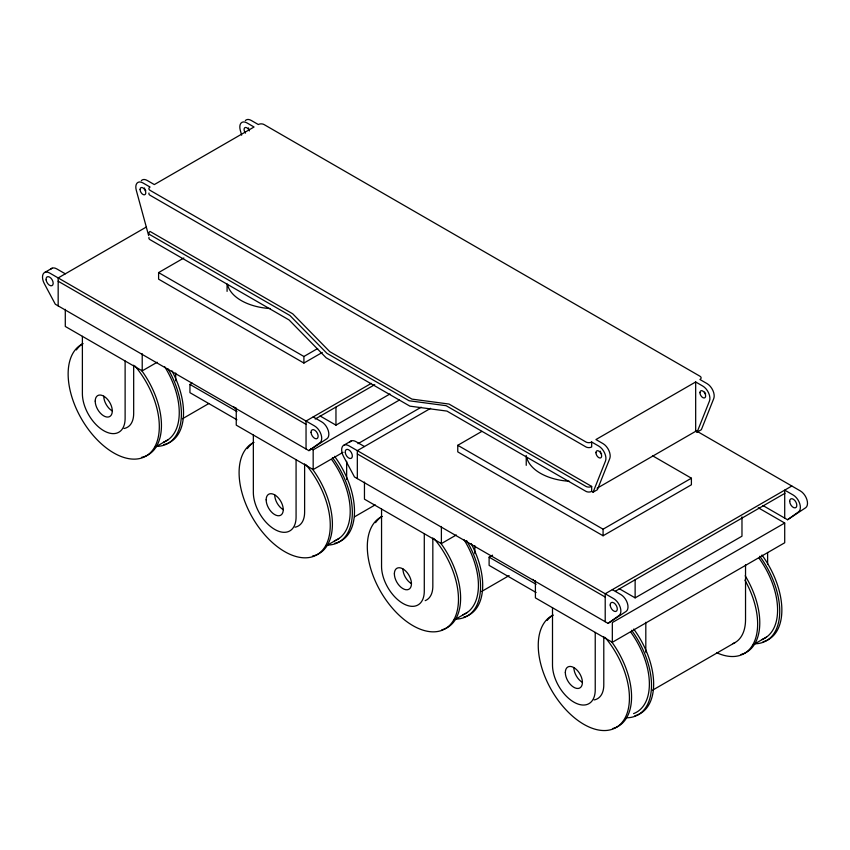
<?xml version="1.0" encoding="UTF-8"?>
<svg xmlns="http://www.w3.org/2000/svg" width="850" height="850" viewBox="0 0 850 850"><rect width="100%" height="100%" fill="white"/><g stroke="black" fill="none" stroke-linecap="round" stroke-linejoin="round"><path stroke-width="1.27" d="M149.016 237.437A4.027 2.327 0 0 0 150.057 239.679L289.096 319.961L326.134 357.786L409.902 406.151L446.941 411.092L585.979 491.364A4.027 2.327 0 0 0 591.674 491.364L593.098 492.182L605.476 461.082A10.072 5.812 60 0 0 598.804 446.123L591.674 442.011A4.027 2.327 0 0 1 585.979 442.011L150.057 190.336A4.027 2.327 0 0 1 150.057 187.042L142.928 182.931A10.072 5.812 60 0 0 136.255 190.177L148.633 235.567M597.093 488.229L695.672 431.322L697.096 432.14L709.463 401.041A10.072 5.812 60 0 0 702.791 386.081L695.672 381.969L595.946 439.546L603.075 443.658A10.072 5.812 60 0 1 609.747 458.607L597.38 489.717L593.098 492.182M308.901 450.649L319.908 442.744A10.072 5.812 60 0 0 321.098 434.584A10.072 5.812 60 0 0 314.596 425.978L49.619 272.999A10.072 5.812 60 0 0 43.116 274.104A10.072 5.812 60 0 0 44.306 283.624L55.324 304.247L308.901 450.649L327.038 438.632A10.072 5.812 60 0 0 328.217 430.472A10.072 5.812 60 0 0 321.714 421.866L313.172 416.925M608.058 623.369L619.076 615.464A10.072 5.812 60 0 0 620.256 607.314A10.072 5.812 60 0 0 613.753 598.697L348.787 445.719A10.072 5.812 60 0 0 342.284 446.824A10.072 5.812 60 0 0 343.464 456.344L354.482 476.967L608.058 623.369L626.195 611.352A10.072 5.812 60 0 0 627.385 603.192A10.072 5.812 60 0 0 620.883 594.586L612.329 589.645M762.907 505.506L787.557 519.743L798.575 511.828A10.072 5.812 60 0 0 799.754 503.678A10.072 5.812 60 0 0 793.252 495.061L784.709 490.131L784.709 518.096M44.997 272.297L52.116 268.186M146.327 227.035L58.172 277.929L58.172 305.894M322.267 352.463L303.907 363.056L158.599 279.161L158.599 272.584L183.834 258.017M65.291 309.347L65.291 326.453L142.216 370.866L157.154 362.249M236.938 419.794L189.943 392.668L189.943 384.444L192.238 383.116M182.463 418.763L208.824 403.538M158.599 272.584L303.907 356.479L317.677 348.532M154.955 447.323L168.247 439.641M371.312 383.361L306.043 421.037L306.043 449.002M315.201 419.039L374.744 384.668M320.004 415.937L335.962 425.149L389.959 393.975M310.877 448.502L313.172 449.831L399.362 400.063M344.154 445.017L351.284 440.906M236.247 408.043L236.247 425.149L313.172 469.572L343.049 452.317M357.988 443.689L421.196 407.203M430.61 408.34L357.329 450.649L357.329 478.614M652.492 455.738L691.401 478.199L691.401 484.787L603.075 535.776L457.767 451.881L457.767 445.304L481.854 431.396M354.556 516.789L375.19 504.879M325.901 546.019L339.192 538.337M364.459 482.067L364.459 499.173L441.384 543.586L456.322 534.969M697.096 432.14L701.367 429.675L713.745 398.576A10.072 5.812 60 0 0 707.072 383.616L699.943 379.504A4.027 2.327 0 0 0 699.943 376.21L264.021 124.536A4.027 2.327 0 0 0 258.326 124.536L251.196 120.424A10.072 5.812 60 0 0 245.352 120.583M536.106 592.514L489.111 565.388L489.111 557.164L492.554 555.167M481.621 591.483L509.129 575.599M457.767 445.304L603.075 529.199L691.401 478.199M454.112 620.043L467.415 612.361M791.828 486.019L605.211 593.757L605.211 621.722M615.517 591.101L784.964 493.276M619.172 588.657L635.131 597.869L741.976 536.191L741.976 516.874M787.557 519.743L805.694 507.716A10.072 5.812 60 0 0 806.884 499.566A10.072 5.812 60 0 0 800.381 490.949L695.438 430.366M612.329 642.292L784.709 542.767L784.709 523.026L612.329 622.551L612.329 642.292L535.404 597.869L535.404 580.763M652.577 690.179L735.101 642.526M753.281 644.714L766.572 637.032M758.296 507.779L784.709 523.026M591.674 486.423L448.991 404.047L411.953 399.118L329.779 351.666L292.74 313.831L150.057 231.455A4.027 2.327 0 0 0 150.057 234.749L289.892 315.478L326.931 353.313L409.105 400.764L446.144 405.694L585.979 486.423A4.027 2.327 0 0 0 591.674 486.423L591.674 491.364M65.291 273.817L56.748 268.887A10.072 5.812 60 0 0 50.522 269.503M364.459 446.537L355.906 441.607A10.072 5.812 60 0 0 349.69 442.223M58.172 281.223L306.043 424.331M357.329 453.942L605.211 597.051M189.943 384.444L236.938 411.57M489.111 557.164L536.106 584.29M241.634 135.182L240.252 130.146A10.072 5.812 60 0 1 246.925 122.889L254.054 127.001L154.328 184.577L147.209 180.466A10.072 5.812 60 0 0 141.355 180.625M767.614 552.457L767.614 564.198M745.535 564.708L745.535 619.469A50.362 29.081 60 0 1 732.817 643.631M695.672 381.969L695.672 431.322M645.809 622.274L645.809 652.269M635.131 579.849L635.131 597.869M603.787 636.607L603.787 684.856A30.218 17.446 60 0 1 594.161 699.922M603.075 529.199L603.075 535.776M595.234 632.421L595.234 689.796A30.218 17.446 60 0 1 573.867 702.132A30.218 17.446 60 0 1 552.5 665.125L552.5 607.739M591.674 442.011L591.674 446.951A4.027 2.327 0 0 1 585.979 446.951L150.057 195.266A4.027 2.327 0 0 1 149.016 193.024M526.235 455.462L526.235 465.332M474.863 545.753L474.863 553.573M441.384 526.479L441.384 543.586M432.831 537.912L432.831 586.16A30.218 17.446 60 0 1 425.202 600.653M424.288 533.726L424.288 591.101A30.218 17.446 60 0 1 402.921 603.436A30.218 17.446 60 0 1 381.554 566.419L381.554 509.044M346.651 461.295L346.651 479.549M335.962 407.129L335.962 425.149M313.172 449.831L313.172 469.572M304.619 463.888L304.619 512.136A30.218 17.446 60 0 1 294.993 527.202M303.907 356.479L303.907 363.056M296.076 459.701L296.076 517.076A30.218 17.446 60 0 1 274.709 529.412A30.218 17.446 60 0 1 253.343 492.405L253.343 435.019M227.077 283.974L227.077 291.38M175.695 373.033L175.695 380.853M142.216 353.759L142.216 370.866M133.673 365.192L133.673 413.44A30.218 17.446 60 0 1 124.047 428.496M125.12 360.995L125.12 418.381A30.218 17.446 60 0 1 103.753 430.716A30.218 17.446 60 0 1 82.386 393.699L82.386 336.324M249.188 129.816A4.027 2.327 60 0 1 248.444 127.914M705.649 393.869A4.027 2.327 60 0 1 704.597 392.062M601.651 453.911A4.027 2.327 60 0 1 601.056 453.05M600.61 452.104A4.027 2.327 60 0 1 600.323 451.148M245.501 133.142A4.027 2.327 60 0 1 244.917 127.627A4.027 2.327 60 0 1 249.39 130.9M145.786 190.719A4.027 2.327 60 0 1 144.458 187.956M270.183 308.561A48.354 27.912 0 0 1 227.502 284.538M236.109 408.924A48.354 27.912 0 0 1 233.548 406.619M334.581 456.333A64.472 37.219 60 0 1 334.581 543.32M305.979 464.737A64.472 37.219 60 0 1 322.341 550.375A64.472 37.219 60 0 1 254.947 521.709A64.472 37.219 60 0 1 253.672 442.489M312.492 469.083A64.472 37.219 60 0 1 312.492 556.07M247.339 448.63A64.472 37.219 60 0 1 253.863 442.34M331.755 459.627A61.444 35.477 60 0 1 334.401 540.898M332.435 457.566A64.472 37.219 60 0 1 326.538 545.073M283.252 509.671A12.091 6.981 60 0 1 274.709 494.87M171.934 370.855A64.472 37.219 60 0 1 163.625 444.624M135.023 366.042A64.472 37.219 60 0 1 151.396 451.679A64.472 37.219 60 0 1 83.991 423.013A64.472 37.219 60 0 1 82.716 343.793M141.546 370.388A64.472 37.219 60 0 1 141.546 457.364M76.383 349.934A64.472 37.219 60 0 1 82.918 343.644M164.719 366.775A61.444 35.477 60 0 1 163.455 442.202M168.045 368.921A64.472 37.219 60 0 1 155.593 446.377M112.306 410.975A12.091 6.981 60 0 1 103.753 396.174M569.341 481.281A48.354 27.912 0 0 1 526.66 457.257M535.277 581.644A48.354 27.912 0 0 1 532.706 579.349M744.887 580.114A64.472 37.219 60 0 1 754.843 640.539A64.472 37.219 60 0 1 716.593 652.673M745.195 575.758A64.472 37.219 60 0 1 740.987 654.5M759.135 558.322A61.444 35.477 60 0 1 761.781 639.593M759.815 556.261A64.472 37.219 60 0 1 753.918 643.779M761.951 555.029A64.472 37.219 60 0 1 763.066 641.75M633.739 629.053A64.472 37.219 60 0 1 634.854 715.774M605.136 637.457A64.472 37.219 60 0 1 621.509 723.095A64.472 37.219 60 0 1 554.104 694.429A64.472 37.219 60 0 1 552.829 615.209M611.66 641.803A64.472 37.219 60 0 1 612.776 728.524M547.198 620.404A64.472 37.219 60 0 1 553.031 615.071M630.923 632.347A61.444 35.477 60 0 1 633.569 713.617M631.603 630.286A64.472 37.219 60 0 1 625.706 717.793M582.42 682.391A12.091 6.981 60 0 1 573.867 667.59M471.102 543.575A64.472 37.219 60 0 1 463.898 617.079M434.191 538.762A64.472 37.219 60 0 1 450.553 624.399A64.472 37.219 60 0 1 383.159 595.733A64.472 37.219 60 0 1 381.884 516.513M440.704 543.108A64.472 37.219 60 0 1 441.819 629.829M375.551 522.654A64.472 37.219 60 0 1 382.075 516.364M463.888 539.495A61.444 35.477 60 0 1 462.612 614.922M466.597 540.6A64.472 37.219 60 0 1 454.75 619.097M411.464 583.695A12.091 6.981 60 0 1 402.921 568.894M140.08 189.508A4.027 2.327 60 0 0 144.351 194.831A4.027 2.327 60 0 0 144.351 189.125A4.027 2.327 60 0 0 140.08 189.508M595.946 452.699A4.027 2.327 60 0 0 600.227 458.022A4.027 2.327 60 0 0 600.227 452.328A4.027 2.327 60 0 0 595.946 452.699M699.943 392.668A4.027 2.327 60 0 0 704.214 397.981A4.027 2.327 60 0 0 704.214 392.286A4.027 2.327 60 0 0 699.943 392.668M311.036 432.321A5.036 2.911 60 0 0 316.508 438.77A5.036 2.911 60 0 0 316.243 431.513A5.036 2.911 60 0 0 311.036 432.321M46.112 279.873A5.036 2.911 60 0 0 51.893 285.696A5.036 2.911 60 0 0 50.862 278.078A5.036 2.911 60 0 0 46.112 279.873M266.156 499.8A12.091 6.981 60 0 0 278.981 515.748A12.091 6.981 60 0 0 278.981 498.652A12.091 6.981 60 0 0 266.156 499.8M95.211 401.104A12.091 6.981 60 0 0 108.024 417.053A12.091 6.981 60 0 0 108.024 399.957A12.091 6.981 60 0 0 95.211 401.104M610.204 605.041A5.036 2.911 60 0 0 615.666 611.49A5.036 2.911 60 0 0 615.411 604.233A5.036 2.911 60 0 0 610.204 605.041M789.692 501.404A5.036 2.911 60 0 0 795.164 507.864A5.036 2.911 60 0 0 794.909 500.597A5.036 2.911 60 0 0 789.692 501.404M345.27 452.593A5.036 2.911 60 0 0 351.05 458.416A5.036 2.911 60 0 0 350.03 450.797A5.036 2.911 60 0 0 345.27 452.593M565.324 672.52A12.091 6.981 60 0 0 578.138 688.468A12.091 6.981 60 0 0 578.138 671.372A12.091 6.981 60 0 0 565.324 672.52M394.368 573.824A12.091 6.981 60 0 0 407.192 589.773A12.091 6.981 60 0 0 407.192 572.677A12.091 6.981 60 0 0 394.368 573.824"/></g></svg>
